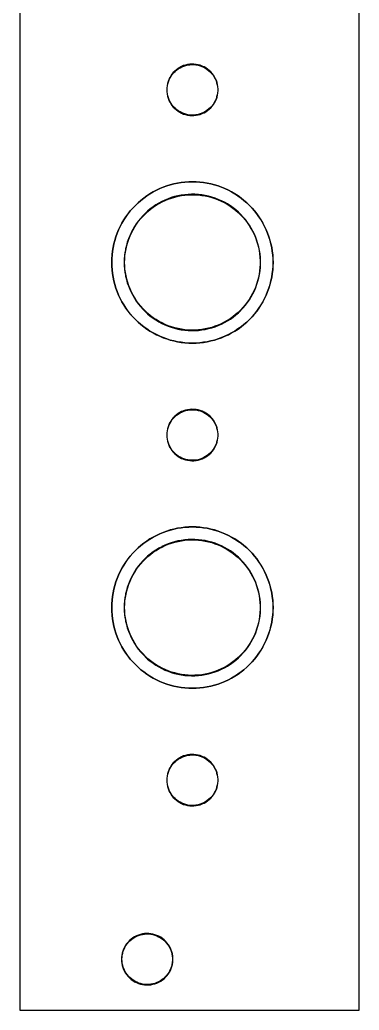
# Model space of a CAD drawing. Extents: x 1 to 21, y 9 to 138.
# Drawn here: x 1.3 to 21.2, y 9.3 to 67.6 of the extents above; entities that cross this region are included whole.
import ezdxf

# ---------------------------------------------------------------- set-up
doc = ezdxf.new("R2010")
doc.units = 0

msp = doc.modelspace()

# ---------------------------------------------------------------- linework, layer by layer
at = {"color": 5, "true_color": 0x0000ff}
msp.add_polyline3d([(21.24964, 9.25322, 0), (21.24964, 137.75436, 0), (1.27, 137.75436, 0), (1.27, 9.25322, 0), (21.24964, 9.25322, 0)], close=True, dxfattribs=at)
at = {"color": 34, "true_color": 0x008000}
for points in [[(1.27, 9.25322, 0), (21.24964, 9.25322, 0), (21.24964, 137.75436, 0), (1.27, 137.75436, 0), (1.27, 9.25322, 0)], [(11.2776, 64.94018, 0), (11.15567, 64.92238, 0), (11.15175, 64.92176, 0), (11.03237, 64.89382, 0), (10.91553, 64.85827, 0), (10.80123, 64.81255, 0), (10.79769, 64.81075, 0), (10.68847, 64.75487, 0), (10.58433, 64.69137, 0), (10.48781, 64.61771, 0), (10.39383, 64.53643, 0), (10.39101, 64.53362, 0), (10.391, 64.5336, 0), (10.30466, 64.44726, 0), (10.22846, 64.35328, 0), (10.15734, 64.25422, 0), (10.09384, 64.14754, 0), (10.09204, 64.144, 0), (10.04124, 64.03224, 0), (9.99552, 63.91794, 0), (9.9625, 63.8011, 0), (9.93709, 63.68172, 0), (9.93648, 63.6778, 0), (9.92123, 63.55588, 0), (9.91616, 63.43395, 0), (9.92123, 63.31204, 0), (9.93648, 63.19012, 0), (9.93709, 63.18619, 0), (9.9625, 63.06681, 0), (9.99552, 62.94997, 0), (10.04124, 62.83567, 0), (10.09204, 62.72391, 0), (10.09384, 62.72037, 0), (10.15734, 62.61369, 0), (10.22846, 62.51463, 0), (10.30466, 62.42065, 0), (10.391, 62.33431, 0), (10.39101, 62.33429, 0), (10.39383, 62.33148, 0), (10.48781, 62.2502, 0), (10.58433, 62.17654, 0), (10.68847, 62.11304, 0), (10.79769, 62.05716, 0), (10.80123, 62.05536, 0), (10.91553, 62.00964, 0), (11.03237, 61.97408, 0), (11.15175, 61.94614, 0), (11.15567, 61.94551, 0), (11.2776, 61.92774, 0), (11.39952, 61.92011, 0), (11.52144, 61.92266, 0), (11.64336, 61.93535, 0), (11.64728, 61.93598, 0), (11.7692, 61.95884, 0), (11.88604, 61.98932, 0), (12.00034, 62.0325, 0), (12.1121, 62.0833, 0), (12.11564, 62.0851, 0), (12.22232, 62.14352, 0), (12.32392, 62.2121, 0), (12.42044, 62.2883, 0), (12.50934, 62.37212, 0), (12.51215, 62.37493, 0), (12.59343, 62.46637, 0), (12.66963, 62.56289, 0), (12.73567, 62.66703, 0), (12.79155, 62.77625, 0), (12.79335, 62.77979, 0), (12.84415, 62.89155, 0), (12.88225, 63.00585, 0), (12.91273, 63.12523, 0), (12.93305, 63.24715, 0), (12.93368, 63.25108, 0), (12.94384, 63.373, 0), (12.94384, 63.49492, 0), (12.93368, 63.61684, 0), (12.93305, 63.62076, 0), (12.91273, 63.74268, 0), (12.88225, 63.86206, 0), (12.84415, 63.97636, 0), (12.79335, 64.08812, 0), (12.79155, 64.09166, 0), (12.73567, 64.20088, 0), (12.66963, 64.30502, 0), (12.59343, 64.40154, 0), (12.51215, 64.49298, 0), (12.50934, 64.49579, 0), (12.42044, 64.57961, 0), (12.32392, 64.65581, 0), (12.22232, 64.72439, 0), (12.11564, 64.78281, 0), (12.1121, 64.78461, 0), (12.00034, 64.83541, 0), (11.88604, 64.87859, 0), (11.7692, 64.90907, 0), (11.64728, 64.93192, 0), (11.64336, 64.93255, 0), (11.52144, 64.94525, 0), (11.39952, 64.9478, 0), (11.2776, 64.94018, 0)], [(11.64196, 61.9606, 0), (11.52144, 61.94806, 0), (11.39952, 61.94551, 0), (11.2776, 61.95314, 0), (11.15906, 61.97042, 0), (11.04022, 61.99823, 0), (10.92338, 62.03379, 0), (10.80918, 62.07947, 0), (10.7034, 62.13359, 0), (10.59926, 62.19709, 0), (10.50274, 62.27075, 0), (10.40875, 62.35203, 0), (10.32521, 62.43558, 0), (10.24901, 62.52956, 0), (10.17789, 62.62862, 0), (10.1152, 62.73394, 0), (10.06539, 62.84352, 0), (10.01967, 62.95782, 0), (9.98664, 63.07466, 0), (9.96159, 63.19244, 0), (9.94664, 63.31204, 0), (9.94156, 63.43395, 0), (9.94664, 63.55588, 0), (9.96159, 63.67545, 0), (9.98664, 63.79325, 0), (10.01967, 63.91009, 0), (10.06539, 64.02439, 0), (10.1152, 64.13397, 0), (10.17789, 64.23929, 0), (10.24901, 64.33835, 0), (10.32521, 64.43232, 0), (10.32522, 64.43234, 0), (10.40875, 64.51588, 0), (10.50274, 64.59716, 0), (10.59926, 64.67082, 0), (10.7034, 64.73432, 0), (10.80918, 64.78844, 0), (10.92338, 64.83412, 0), (11.04022, 64.86968, 0), (11.15895, 64.89747, 0), (11.2776, 64.91477, 0), (11.39952, 64.9224, 0), (11.52144, 64.91986, 0), (11.64207, 64.90728, 0), (11.76135, 64.88491, 0), (11.87819, 64.85444, 0), (11.99249, 64.81126, 0), (12.10287, 64.76108, 0), (12.20739, 64.70384, 0), (12.30899, 64.63526, 0), (12.40551, 64.55906, 0), (12.49248, 64.47706, 0), (12.57288, 64.38661, 0), (12.64908, 64.29009, 0), (12.71512, 64.18595, 0), (12.76929, 64.08007, 0), (12.82, 63.96851, 0), (12.8581, 63.85421, 0), (12.88858, 63.73483, 0), (12.90831, 63.61642, 0), (12.91843, 63.49492, 0), (12.91843, 63.373, 0), (12.90831, 63.25148, 0), (12.88858, 63.13308, 0), (12.8581, 63.0137, 0), (12.82, 62.8994, 0), (12.76929, 62.78784, 0), (12.71512, 62.68196, 0), (12.64908, 62.57782, 0), (12.57288, 62.4813, 0), (12.49248, 62.39085, 0), (12.40551, 62.30885, 0), (12.30899, 62.23265, 0), (12.20739, 62.16407, 0), (12.10276, 62.10677, 0), (11.99249, 62.05665, 0), (11.87819, 62.01347, 0), (11.76135, 61.98299, 0), (11.64196, 61.9606, 0)], [(11.21156, 58.01994, 0), (10.99058, 58.0047, 0), (10.77468, 57.9793, 0), (10.77428, 57.97924, 0), (10.55584, 57.94368, 0), (10.34248, 57.89796, 0), (10.12912, 57.84462, 0), (9.92084, 57.77858, 0), (9.71256, 57.70492, 0), (9.5119, 57.6211, 0), (9.31124, 57.52712, 0), (9.31089, 57.52694, 0), (9.11785, 57.42534, 0), (8.92989, 57.31358, 0), (8.74447, 57.1942, 0), (8.56667, 57.06466, 0), (8.39395, 56.93004, 0), (8.22885, 56.78526, 0), (8.07137, 56.63286, 0), (8.07109, 56.63258, 0), (7.91869, 56.4751, 0), (7.77391, 56.31, 0), (7.63929, 56.13728, 0), (7.50975, 55.95948, 0), (7.39037, 55.77406, 0), (7.27861, 55.5861, 0), (7.27843, 55.58575, 0), (7.17701, 55.39306, 0), (7.17683, 55.39271, 0), (7.08285, 55.19205, 0), (6.99903, 54.99139, 0), (6.92537, 54.78311, 0), (6.85933, 54.57483, 0), (6.80599, 54.36147, 0), (6.76027, 54.14811, 0), (6.76021, 54.14772, 0), (6.76021, 54.1477, 0), (6.72471, 53.92967, 0), (6.72465, 53.92928, 0), (6.69924, 53.71338, 0), (6.68401, 53.4924, 0), (6.67893, 53.27395, 0), (6.68401, 53.05551, 0), (6.69924, 52.83453, 0), (6.72465, 52.61864, 0), (6.72471, 52.61824, 0), (6.76027, 52.3998, 0), (6.80599, 52.18644, 0), (6.85933, 51.97308, 0), (6.92537, 51.7648, 0), (6.99903, 51.55652, 0), (7.08285, 51.35586, 0), (7.17683, 51.1552, 0), (7.17701, 51.15485, 0), (7.27861, 50.96181, 0), (7.39037, 50.77385, 0), (7.50975, 50.58843, 0), (7.63929, 50.41063, 0), (7.77391, 50.23791, 0), (7.91869, 50.07281, 0), (8.07109, 49.91533, 0), (8.07137, 49.91505, 0), (8.22885, 49.76265, 0), (8.39395, 49.61787, 0), (8.56667, 49.48325, 0), (8.74447, 49.35371, 0), (8.92989, 49.23433, 0), (9.11785, 49.12257, 0), (9.31089, 49.02097, 0), (9.31124, 49.02079, 0), (9.5119, 48.92681, 0), (9.71256, 48.84299, 0), (9.92084, 48.76933, 0), (10.12912, 48.70329, 0), (10.34248, 48.64995, 0), (10.55584, 48.60423, 0), (10.77428, 48.56867, 0), (10.77468, 48.56861, 0), (10.99058, 48.54321, 0), (11.21156, 48.52797, 0), (11.43, 48.52289, 0), (11.64844, 48.52797, 0), (11.86942, 48.54321, 0), (12.08532, 48.56861, 0), (12.08571, 48.56867, 0), (12.30415, 48.60423, 0), (12.51751, 48.64995, 0), (12.73087, 48.70329, 0), (12.93915, 48.76933, 0), (13.14743, 48.84299, 0), (13.34809, 48.92681, 0), (13.54875, 49.02079, 0), (13.5491, 49.02097, 0), (13.74214, 49.12257, 0), (13.9301, 49.23433, 0), (14.11552, 49.35371, 0), (14.29332, 49.48325, 0), (14.46604, 49.61787, 0), (14.63114, 49.76265, 0), (14.78862, 49.91505, 0), (14.7889, 49.91533, 0), (14.9413, 50.07281, 0), (15.08608, 50.23791, 0), (15.2207, 50.41063, 0), (15.35024, 50.58843, 0), (15.46962, 50.77385, 0), (15.58138, 50.96181, 0), (15.68298, 51.15485, 0), (15.68316, 51.1552, 0), (15.77714, 51.35586, 0), (15.86096, 51.55652, 0), (15.93462, 51.7648, 0), (16.00066, 51.97308, 0), (16.05399, 52.18644, 0), (16.09972, 52.3998, 0), (16.13528, 52.61824, 0), (16.13535, 52.61864, 0), (16.16075, 52.83453, 0), (16.17598, 53.05551, 0), (16.18106, 53.27395, 0), (16.17598, 53.4924, 0), (16.16075, 53.71338, 0), (16.13535, 53.92928, 0), (16.13528, 53.92967, 0), (16.09978, 54.1477, 0), (16.09978, 54.14772, 0), (16.09972, 54.14811, 0), (16.05407, 54.36108, 0), (16.05399, 54.36147, 0), (16.00066, 54.57483, 0), (15.93462, 54.78311, 0), (15.86096, 54.99139, 0), (15.77714, 55.19205, 0), (15.68316, 55.39271, 0), (15.68298, 55.39306, 0), (15.58156, 55.58575, 0), (15.58138, 55.5861, 0), (15.46962, 55.77406, 0), (15.35024, 55.95948, 0), (15.2207, 56.13728, 0), (15.08608, 56.31, 0), (14.9413, 56.4751, 0), (14.7889, 56.63258, 0), (14.78862, 56.63286, 0), (14.63114, 56.78526, 0), (14.46604, 56.93004, 0), (14.29332, 57.06466, 0), (14.11552, 57.1942, 0), (13.9301, 57.31358, 0), (13.74214, 57.42534, 0), (13.5491, 57.52694, 0), (13.54875, 57.52712, 0), (13.34809, 57.6211, 0), (13.14743, 57.70492, 0), (12.93915, 57.77858, 0), (12.73087, 57.84462, 0), (12.51751, 57.89796, 0), (12.30415, 57.94368, 0), (12.08571, 57.97924, 0), (12.08532, 57.9793, 0), (11.86942, 58.0047, 0), (11.64844, 58.01994, 0), (11.43, 58.02503, 0), (11.21156, 58.01994, 0)], [(11.86942, 48.54575, 0), (11.64844, 48.53051, 0), (11.43, 48.52543, 0), (11.21156, 48.53051, 0), (10.99058, 48.54575, 0), (10.77468, 48.57115, 0), (10.77466, 48.57115, 0), (10.55663, 48.60664, 0), (10.34327, 48.65236, 0), (10.12991, 48.7057, 0), (9.92163, 48.77174, 0), (9.71335, 48.8454, 0), (9.51268, 48.92922, 0), (9.31203, 49.0232, 0), (9.11933, 49.12462, 0), (8.93138, 49.23638, 0), (8.74596, 49.35576, 0), (8.56816, 49.4853, 0), (8.39544, 49.61992, 0), (8.23034, 49.7647, 0), (8.073, 49.91696, 0), (7.92074, 50.0743, 0), (7.77596, 50.2394, 0), (7.64134, 50.41212, 0), (7.5118, 50.58992, 0), (7.39242, 50.77534, 0), (7.28066, 50.9633, 0), (7.17924, 51.15599, 0), (7.08526, 51.35665, 0), (7.00144, 51.55731, 0), (6.92778, 51.76559, 0), (6.86174, 51.97387, 0), (6.8084, 52.18723, 0), (6.76268, 52.40059, 0), (6.72718, 52.61864, 0), (6.70178, 52.83453, 0), (6.68655, 53.05551, 0), (6.68147, 53.27395, 0), (6.68655, 53.4924, 0), (6.70178, 53.71338, 0), (6.72717, 53.92917, 0), (6.76268, 54.14732, 0), (6.8084, 54.36068, 0), (6.86174, 54.57404, 0), (6.92778, 54.78232, 0), (7.00144, 54.9906, 0), (7.08526, 55.19126, 0), (7.17921, 55.39185, 0), (7.28066, 55.58461, 0), (7.39242, 55.77257, 0), (7.5118, 55.95799, 0), (7.64134, 56.13579, 0), (7.77596, 56.30851, 0), (7.92074, 56.47361, 0), (8.073, 56.63095, 0), (8.23034, 56.78321, 0), (8.39544, 56.92799, 0), (8.56816, 57.06261, 0), (8.74596, 57.19215, 0), (8.93138, 57.31153, 0), (9.11933, 57.42329, 0), (9.31203, 57.52471, 0), (9.51268, 57.61869, 0), (9.71335, 57.70251, 0), (9.92163, 57.77617, 0), (10.12991, 57.84221, 0), (10.34327, 57.89555, 0), (10.55663, 57.94127, 0), (10.77466, 57.97676, 0), (10.77468, 57.97676, 0), (10.99058, 58.00216, 0), (11.21156, 58.0174, 0), (11.43, 58.02249, 0), (11.64844, 58.0174, 0), (11.86942, 58.00216, 0), (12.08532, 57.97676, 0), (12.08533, 57.97676, 0), (12.30336, 57.94127, 0), (12.51672, 57.89555, 0), (12.73008, 57.84221, 0), (12.93836, 57.77617, 0), (13.14664, 57.70251, 0), (13.3473, 57.61869, 0), (13.54789, 57.52474, 0), (13.74065, 57.42329, 0), (13.92861, 57.31153, 0), (14.11403, 57.19215, 0), (14.29183, 57.06261, 0), (14.46455, 56.92799, 0), (14.62965, 56.78321, 0), (14.78699, 56.63095, 0), (14.93925, 56.47361, 0), (15.08403, 56.30851, 0), (15.21865, 56.13579, 0), (15.34819, 55.95799, 0), (15.46757, 55.77257, 0), (15.57933, 55.58461, 0), (15.68078, 55.39185, 0), (15.77473, 55.19126, 0), (15.85855, 54.9906, 0), (15.93221, 54.78232, 0), (15.99825, 54.57404, 0), (16.05159, 54.36068, 0), (16.09731, 54.14732, 0), (16.1328, 53.92928, 0), (16.1582, 53.71338, 0), (16.17345, 53.4924, 0), (16.17852, 53.27395, 0), (16.17345, 53.05551, 0), (16.1582, 52.83453, 0), (16.1328, 52.61864, 0), (16.1328, 52.61862, 0), (16.09731, 52.40059, 0), (16.05159, 52.18723, 0), (15.99825, 51.97387, 0), (15.93221, 51.76559, 0), (15.85855, 51.55731, 0), (15.77473, 51.35665, 0), (15.68075, 51.15599, 0), (15.57933, 50.9633, 0), (15.46757, 50.77534, 0), (15.34819, 50.58992, 0), (15.21865, 50.41212, 0), (15.08403, 50.2394, 0), (14.93925, 50.0743, 0), (14.78699, 49.91696, 0), (14.62965, 49.7647, 0), (14.46455, 49.61992, 0), (14.29183, 49.4853, 0), (14.11403, 49.35576, 0), (13.92861, 49.23638, 0), (13.74065, 49.12462, 0), (13.54789, 49.02317, 0), (13.3473, 48.92922, 0), (13.14664, 48.8454, 0), (12.93836, 48.77174, 0), (12.73008, 48.7057, 0), (12.51672, 48.65236, 0), (12.30336, 48.60664, 0), (12.08533, 48.57115, 0), (12.08532, 48.57115, 0), (11.86942, 48.54575, 0)], [(11.17854, 57.27954, 0), (10.97788, 57.26175, 0), (10.77976, 57.23382, 0), (10.77583, 57.23319, 0), (10.57771, 57.19509, 0), (10.38213, 57.14683, 0), (10.18909, 57.09095, 0), (10.00113, 57.02491, 0), (9.81317, 56.94871, 0), (9.63283, 56.86235, 0), (9.62928, 56.86055, 0), (9.45149, 56.76657, 0), (9.27877, 56.66243, 0), (9.11112, 56.55067, 0), (8.95111, 56.42875, 0), (8.79617, 56.30175, 0), (8.64631, 56.16459, 0), (8.6435, 56.16178, 0), (8.5038, 56.01954, 0), (8.36918, 55.86968, 0), (8.24217, 55.7122, 0), (8.12534, 55.54964, 0), (8.01612, 55.382, 0), (7.91452, 55.20928, 0), (7.82054, 55.02894, 0), (7.81874, 55.0254, 0), (7.73746, 54.84252, 0), (7.66126, 54.6571, 0), (7.59776, 54.4666, 0), (7.54188, 54.27356, 0), (7.4987, 54.07798, 0), (7.46314, 53.87986, 0), (7.46252, 53.87594, 0), (7.43712, 53.67527, 0), (7.42188, 53.47462, 0), (7.41679, 53.27395, 0), (7.42188, 53.0733, 0), (7.43712, 52.87264, 0), (7.46252, 52.67198, 0), (7.46314, 52.66805, 0), (7.4987, 52.46993, 0), (7.54188, 52.27435, 0), (7.59776, 52.08131, 0), (7.66126, 51.89081, 0), (7.73746, 51.70539, 0), (7.81874, 51.52251, 0), (7.82054, 51.51897, 0), (7.91452, 51.33863, 0), (8.01612, 51.16591, 0), (8.12534, 50.99827, 0), (8.24217, 50.83571, 0), (8.36918, 50.67823, 0), (8.5038, 50.52837, 0), (8.6435, 50.38613, 0), (8.64631, 50.38332, 0), (8.79617, 50.24616, 0), (8.95111, 50.11916, 0), (9.11112, 49.99724, 0), (9.27877, 49.88548, 0), (9.45149, 49.78134, 0), (9.62928, 49.68736, 0), (9.63283, 49.68556, 0), (9.81317, 49.5992, 0), (10.00113, 49.523, 0), (10.18909, 49.45696, 0), (10.38213, 49.40108, 0), (10.57771, 49.35282, 0), (10.77583, 49.31472, 0), (10.77976, 49.3141, 0), (10.97788, 49.28615, 0), (11.17854, 49.26837, 0), (11.3792, 49.26075, 0), (11.57986, 49.26329, 0), (11.78052, 49.27599, 0), (11.98118, 49.29886, 0), (11.9851, 49.29948, 0), (12.18322, 49.3325, 0), (12.3788, 49.37568, 0), (12.57438, 49.42648, 0), (12.76488, 49.48998, 0), (12.95284, 49.5611, 0), (13.13826, 49.64238, 0), (13.31606, 49.73128, 0), (13.3196, 49.73308, 0), (13.49486, 49.83214, 0), (13.66504, 49.94136, 0), (13.83014, 50.0582, 0), (13.98762, 50.18012, 0), (14.14002, 50.3122, 0), (14.2848, 50.4519, 0), (14.28761, 50.45471, 0), (14.42477, 50.60203, 0), (14.55431, 50.75443, 0), (14.67623, 50.91445, 0), (14.79053, 51.07955, 0), (14.89721, 51.25227, 0), (14.99373, 51.42753, 0), (14.99553, 51.43107, 0), (15.08189, 51.61141, 0), (15.16063, 51.79683, 0), (15.23175, 51.98733, 0), (15.29017, 52.17783, 0), (15.34097, 52.37341, 0), (15.38161, 52.56899, 0), (15.38224, 52.57292, 0), (15.41271, 52.77358, 0), (15.43303, 52.9717, 0), (15.4432, 53.17236, 0), (15.4432, 53.37555, 0), (15.43303, 53.57622, 0), (15.41271, 53.77434, 0), (15.38224, 53.97499, 0), (15.38161, 53.97892, 0), (15.34097, 54.1745, 0), (15.29017, 54.37008, 0), (15.23175, 54.56058, 0), (15.16063, 54.75108, 0), (15.08189, 54.9365, 0), (14.99553, 55.11684, 0), (14.99373, 55.12038, 0), (14.89721, 55.29564, 0), (14.79053, 55.46836, 0), (14.67623, 55.63346, 0), (14.55431, 55.79348, 0), (14.42477, 55.94588, 0), (14.28761, 56.0932, 0), (14.2848, 56.09601, 0), (14.14002, 56.23571, 0), (13.98762, 56.36779, 0), (13.83014, 56.48971, 0), (13.66504, 56.60655, 0), (13.49486, 56.71577, 0), (13.3196, 56.81483, 0), (13.31606, 56.81663, 0), (13.13826, 56.90553, 0), (12.95284, 56.98681, 0), (12.76488, 57.05793, 0), (12.57438, 57.12143, 0), (12.3788, 57.17223, 0), (12.18322, 57.21541, 0), (11.9851, 57.24843, 0), (11.98118, 57.24906, 0), (11.78052, 57.27192, 0), (11.57986, 57.28462, 0), (11.3792, 57.28716, 0), (11.17854, 57.27954, 0)], [(11.78052, 49.30139, 0), (11.57986, 49.2887, 0), (11.3792, 49.28615, 0), (11.17854, 49.29378, 0), (10.97788, 49.31156, 0), (10.78218, 49.33916, 0), (10.58556, 49.37697, 0), (10.38998, 49.42523, 0), (10.19694, 49.48111, 0), (10.00897, 49.54715, 0), (9.82102, 49.62335, 0), (9.64211, 49.70903, 0), (9.46641, 49.80189, 0), (9.29369, 49.90603, 0), (9.12606, 50.01779, 0), (8.96604, 50.13971, 0), (8.8111, 50.26671, 0), (8.66182, 50.40333, 0), (8.52435, 50.5433, 0), (8.38973, 50.69316, 0), (8.26273, 50.85064, 0), (8.14589, 51.0132, 0), (8.03667, 51.18084, 0), (7.93507, 51.35356, 0), (7.84263, 51.53094, 0), (7.76161, 51.71324, 0), (7.68541, 51.89866, 0), (7.62191, 52.08916, 0), (7.56603, 52.2822, 0), (7.52285, 52.47778, 0), (7.48771, 52.67356, 0), (7.46252, 52.87264, 0), (7.44728, 53.0733, 0), (7.44219, 53.27395, 0), (7.44728, 53.47462, 0), (7.46252, 53.67527, 0), (7.48771, 53.87433, 0), (7.52285, 54.07013, 0), (7.56603, 54.26571, 0), (7.62191, 54.45875, 0), (7.68541, 54.64925, 0), (7.76161, 54.83467, 0), (7.84263, 55.01697, 0), (7.93507, 55.19435, 0), (8.03667, 55.36707, 0), (8.14589, 55.53471, 0), (8.26273, 55.69727, 0), (8.38973, 55.85475, 0), (8.52435, 56.00461, 0), (8.66182, 56.14458, 0), (8.8111, 56.2812, 0), (8.96604, 56.4082, 0), (9.12606, 56.53012, 0), (9.29369, 56.64188, 0), (9.46641, 56.74602, 0), (9.64211, 56.83888, 0), (9.82102, 56.92456, 0), (10.00897, 57.00076, 0), (10.19694, 57.0668, 0), (10.38998, 57.12268, 0), (10.58556, 57.17094, 0), (10.78237, 57.20879, 0), (10.97788, 57.23635, 0), (11.17854, 57.25413, 0), (11.3792, 57.26175, 0), (11.57986, 57.25921, 0), (11.78052, 57.24652, 0), (11.98071, 57.2237, 0), (12.17537, 57.19126, 0), (12.37095, 57.14808, 0), (12.56653, 57.09728, 0), (12.75703, 57.03378, 0), (12.94499, 56.96266, 0), (13.13041, 56.88138, 0), (13.30513, 56.79402, 0), (13.47993, 56.69522, 0), (13.65011, 56.586, 0), (13.81521, 56.46916, 0), (13.97269, 56.34724, 0), (14.12509, 56.21516, 0), (14.26796, 56.0773, 0), (14.40422, 55.93095, 0), (14.53376, 55.77855, 0), (14.65568, 55.61853, 0), (14.76998, 55.45343, 0), (14.87666, 55.28071, 0), (14.97238, 55.10691, 0), (15.05774, 54.92865, 0), (15.13648, 54.74323, 0), (15.2076, 54.55273, 0), (15.26602, 54.36223, 0), (15.31682, 54.16665, 0), (15.35733, 53.97169, 0), (15.38731, 53.77434, 0), (15.40763, 53.57622, 0), (15.4178, 53.37555, 0), (15.4178, 53.17236, 0), (15.40763, 52.9717, 0), (15.38731, 52.77358, 0), (15.35733, 52.57622, 0), (15.31682, 52.38126, 0), (15.26602, 52.18568, 0), (15.2076, 51.99518, 0), (15.13648, 51.80468, 0), (15.05774, 51.61926, 0), (14.97238, 51.441, 0), (14.87666, 51.2672, 0), (14.76998, 51.09448, 0), (14.65568, 50.92938, 0), (14.53376, 50.76936, 0), (14.40422, 50.61696, 0), (14.26796, 50.47061, 0), (14.12509, 50.33275, 0), (13.97269, 50.20067, 0), (13.81521, 50.07875, 0), (13.65011, 49.96191, 0), (13.47993, 49.85269, 0), (13.30513, 49.75389, 0), (13.13041, 49.66653, 0), (12.94499, 49.58525, 0), (12.75703, 49.51413, 0), (12.56653, 49.45063, 0), (12.37095, 49.39983, 0), (12.17537, 49.35665, 0), (11.98071, 49.32421, 0), (11.78052, 49.30139, 0)], [(11.2776, 44.62018, 0), (11.15567, 44.6024, 0), (11.15175, 44.60177, 0), (11.03237, 44.57383, 0), (10.91553, 44.53827, 0), (10.80123, 44.49255, 0), (10.79769, 44.49075, 0), (10.68847, 44.43487, 0), (10.58433, 44.37137, 0), (10.48781, 44.29771, 0), (10.39383, 44.21643, 0), (10.39101, 44.21362, 0), (10.391, 44.2136, 0), (10.30466, 44.12726, 0), (10.22846, 44.03328, 0), (10.15734, 43.93422, 0), (10.09384, 43.82754, 0), (10.09204, 43.824, 0), (10.04124, 43.71224, 0), (9.99552, 43.59794, 0), (9.9625, 43.4811, 0), (9.93709, 43.36172, 0), (9.93648, 43.3578, 0), (9.92123, 43.23587, 0), (9.91616, 43.11396, 0), (9.92123, 42.99204, 0), (9.93648, 42.87012, 0), (9.93709, 42.86619, 0), (9.9625, 42.74681, 0), (9.99552, 42.62997, 0), (10.04124, 42.51567, 0), (10.09204, 42.40391, 0), (10.09384, 42.40037, 0), (10.15734, 42.29369, 0), (10.22846, 42.19463, 0), (10.30466, 42.10065, 0), (10.391, 42.01431, 0), (10.39101, 42.01429, 0), (10.39383, 42.01148, 0), (10.48781, 41.9302, 0), (10.58433, 41.85654, 0), (10.68847, 41.79304, 0), (10.79769, 41.73716, 0), (10.80123, 41.73536, 0), (10.91553, 41.68963, 0), (11.03237, 41.65408, 0), (11.15175, 41.62614, 0), (11.15567, 41.62551, 0), (11.2776, 41.60774, 0), (11.39952, 41.60011, 0), (11.52144, 41.60266, 0), (11.64336, 41.61535, 0), (11.64728, 41.61598, 0), (11.7692, 41.63884, 0), (11.88604, 41.66932, 0), (12.00034, 41.7125, 0), (12.1121, 41.7633, 0), (12.11564, 41.76509, 0), (12.22232, 41.82352, 0), (12.32392, 41.8921, 0), (12.42044, 41.9683, 0), (12.50934, 42.05212, 0), (12.51215, 42.05493, 0), (12.59343, 42.14637, 0), (12.66963, 42.24289, 0), (12.73567, 42.34703, 0), (12.79155, 42.45625, 0), (12.79335, 42.45979, 0), (12.84415, 42.57155, 0), (12.88225, 42.68585, 0), (12.91273, 42.80523, 0), (12.93305, 42.92715, 0), (12.93368, 42.93107, 0), (12.94384, 43.053, 0), (12.94384, 43.17492, 0), (12.93368, 43.29684, 0), (12.93305, 43.30076, 0), (12.91273, 43.42268, 0), (12.88225, 43.54206, 0), (12.84415, 43.65636, 0), (12.79335, 43.76812, 0), (12.79155, 43.77166, 0), (12.73567, 43.88088, 0), (12.66963, 43.98502, 0), (12.59343, 44.08154, 0), (12.51215, 44.17298, 0), (12.50934, 44.17579, 0), (12.42044, 44.25961, 0), (12.32392, 44.33581, 0), (12.22232, 44.40439, 0), (12.11564, 44.46281, 0), (12.1121, 44.46461, 0), (12.00034, 44.51541, 0), (11.88604, 44.55859, 0), (11.7692, 44.58907, 0), (11.64728, 44.61193, 0), (11.64336, 44.61256, 0), (11.52144, 44.62526, 0), (11.39952, 44.6278, 0), (11.2776, 44.62018, 0)], [(11.64208, 41.64063, 0), (11.52144, 41.62806, 0), (11.39952, 41.62552, 0), (11.2776, 41.63313, 0), (11.15896, 41.65044, 0), (11.04022, 41.67823, 0), (10.92338, 41.71379, 0), (10.80918, 41.75947, 0), (10.7034, 41.81359, 0), (10.59926, 41.87709, 0), (10.50274, 41.95075, 0), (10.40875, 42.03203, 0), (10.32521, 42.11558, 0), (10.24901, 42.20956, 0), (10.17789, 42.30862, 0), (10.1152, 42.41394, 0), (10.06539, 42.52352, 0), (10.01967, 42.63782, 0), (9.98664, 42.75466, 0), (9.96159, 42.87244, 0), (9.94664, 42.99204, 0), (9.94156, 43.11396, 0), (9.94664, 43.23587, 0), (9.96159, 43.35545, 0), (9.98664, 43.47325, 0), (10.01967, 43.59009, 0), (10.06539, 43.70439, 0), (10.1152, 43.81397, 0), (10.17789, 43.91929, 0), (10.24901, 44.01835, 0), (10.32521, 44.11233, 0), (10.40875, 44.19588, 0), (10.50274, 44.27716, 0), (10.59926, 44.35082, 0), (10.7034, 44.41432, 0), (10.80918, 44.46844, 0), (10.92338, 44.51412, 0), (11.04022, 44.54968, 0), (11.15906, 44.57749, 0), (11.2776, 44.59477, 0), (11.39952, 44.6024, 0), (11.52144, 44.59985, 0), (11.64196, 44.58731, 0), (11.76135, 44.56492, 0), (11.87819, 44.53444, 0), (11.99249, 44.49126, 0), (12.10276, 44.44114, 0), (12.20739, 44.38384, 0), (12.30899, 44.31526, 0), (12.40551, 44.23906, 0), (12.49248, 44.15706, 0), (12.57288, 44.06661, 0), (12.64908, 43.97009, 0), (12.71512, 43.86595, 0), (12.76929, 43.76007, 0), (12.82, 43.64851, 0), (12.8581, 43.53421, 0), (12.88858, 43.41483, 0), (12.90831, 43.29642, 0), (12.91843, 43.17492, 0), (12.91843, 43.053, 0), (12.90831, 42.93149, 0), (12.88858, 42.81308, 0), (12.8581, 42.6937, 0), (12.82, 42.5794, 0), (12.76929, 42.46784, 0), (12.71512, 42.36196, 0), (12.64908, 42.25782, 0), (12.57288, 42.1613, 0), (12.49248, 42.07085, 0), (12.40551, 41.98885, 0), (12.30899, 41.91265, 0), (12.20739, 41.84407, 0), (12.10287, 41.78682, 0), (11.99249, 41.73664, 0), (11.87819, 41.69347, 0), (11.76135, 41.66299, 0), (11.64208, 41.64063, 0)], [(11.21156, 37.69994, 0), (10.99058, 37.6847, 0), (10.77468, 37.6593, 0), (10.77428, 37.65923, 0), (10.55625, 37.62375, 0), (10.55624, 37.62375, 0), (10.55584, 37.62368, 0), (10.34248, 37.57795, 0), (10.12912, 37.52462, 0), (9.92084, 37.45858, 0), (9.71256, 37.38492, 0), (9.5119, 37.3011, 0), (9.31124, 37.20712, 0), (9.31089, 37.20694, 0), (9.11785, 37.10534, 0), (8.92989, 36.99358, 0), (8.74447, 36.8742, 0), (8.56667, 36.74466, 0), (8.39395, 36.61004, 0), (8.22885, 36.46526, 0), (8.07137, 36.31286, 0), (8.07109, 36.31257, 0), (7.91869, 36.15509, 0), (7.77391, 35.99, 0), (7.63929, 35.81727, 0), (7.50975, 35.63948, 0), (7.39037, 35.45406, 0), (7.27861, 35.2661, 0), (7.27843, 35.26574, 0), (7.17701, 35.07306, 0), (7.17683, 35.07271, 0), (7.08285, 34.87205, 0), (6.99903, 34.67139, 0), (6.92537, 34.46311, 0), (6.85933, 34.25483, 0), (6.80599, 34.04146, 0), (6.76027, 33.82811, 0), (6.76021, 33.82772, 0), (6.76021, 33.8277, 0), (6.72471, 33.60967, 0), (6.72465, 33.60928, 0), (6.69924, 33.39338, 0), (6.68401, 33.17239, 0), (6.67893, 32.95396, 0), (6.68401, 32.73551, 0), (6.69924, 32.51453, 0), (6.72465, 32.29864, 0), (6.72471, 32.29824, 0), (6.76027, 32.0798, 0), (6.80599, 31.86644, 0), (6.85933, 31.65308, 0), (6.92537, 31.4448, 0), (6.99903, 31.23652, 0), (7.08285, 31.03586, 0), (7.17683, 30.8352, 0), (7.17701, 30.83485, 0), (7.27861, 30.64181, 0), (7.39037, 30.45385, 0), (7.50975, 30.26843, 0), (7.63929, 30.09063, 0), (7.77391, 29.91791, 0), (7.91869, 29.75281, 0), (8.07109, 29.59533, 0), (8.07137, 29.59505, 0), (8.22885, 29.44265, 0), (8.39395, 29.29787, 0), (8.56667, 29.16325, 0), (8.74447, 29.03371, 0), (8.92989, 28.91433, 0), (9.11785, 28.80257, 0), (9.31089, 28.70097, 0), (9.31124, 28.70079, 0), (9.5119, 28.60681, 0), (9.71256, 28.52299, 0), (9.92084, 28.44933, 0), (10.12912, 28.38329, 0), (10.34248, 28.32995, 0), (10.55584, 28.28423, 0), (10.55624, 28.28416, 0), (10.55625, 28.28416, 0), (10.77428, 28.24867, 0), (10.77468, 28.24861, 0), (10.99058, 28.2232, 0), (11.21156, 28.20796, 0), (11.43, 28.20288, 0), (11.64844, 28.20796, 0), (11.86942, 28.2232, 0), (12.08532, 28.24861, 0), (12.08571, 28.24867, 0), (12.30374, 28.28416, 0), (12.30375, 28.28416, 0), (12.30415, 28.28423, 0), (12.51751, 28.32995, 0), (12.73087, 28.38329, 0), (12.93915, 28.44933, 0), (13.14743, 28.52299, 0), (13.34809, 28.60681, 0), (13.54875, 28.70079, 0), (13.5491, 28.70097, 0), (13.74214, 28.80257, 0), (13.9301, 28.91433, 0), (14.11552, 29.03371, 0), (14.29332, 29.16325, 0), (14.46604, 29.29787, 0), (14.63114, 29.44265, 0), (14.78862, 29.59505, 0), (14.7889, 29.59533, 0), (14.9413, 29.75281, 0), (15.08608, 29.91791, 0), (15.2207, 30.09063, 0), (15.35024, 30.26843, 0), (15.46962, 30.45385, 0), (15.58138, 30.64181, 0), (15.68298, 30.83485, 0), (15.68316, 30.8352, 0), (15.77714, 31.03586, 0), (15.86096, 31.23652, 0), (15.93462, 31.4448, 0), (16.00066, 31.65308, 0), (16.05399, 31.86644, 0), (16.09972, 32.0798, 0), (16.13528, 32.29824, 0), (16.13535, 32.29864, 0), (16.16075, 32.51453, 0), (16.17598, 32.73551, 0), (16.18106, 32.95396, 0), (16.17598, 33.17239, 0), (16.16075, 33.39338, 0), (16.13535, 33.60928, 0), (16.13528, 33.60967, 0), (16.09978, 33.8277, 0), (16.09978, 33.82772, 0), (16.09972, 33.82811, 0), (16.05407, 34.04108, 0), (16.05399, 34.04146, 0), (16.00066, 34.25483, 0), (15.93462, 34.46311, 0), (15.86096, 34.67139, 0), (15.77714, 34.87205, 0), (15.68316, 35.07271, 0), (15.68298, 35.07306, 0), (15.58138, 35.2661, 0), (15.46962, 35.45406, 0), (15.35024, 35.63948, 0), (15.2207, 35.81727, 0), (15.08608, 35.99, 0), (14.9413, 36.15509, 0), (14.7889, 36.31257, 0), (14.78862, 36.31286, 0), (14.63114, 36.46526, 0), (14.46604, 36.61004, 0), (14.29332, 36.74466, 0), (14.11552, 36.8742, 0), (13.9301, 36.99358, 0), (13.74214, 37.10534, 0), (13.5491, 37.20694, 0), (13.54875, 37.20712, 0), (13.34809, 37.3011, 0), (13.14743, 37.38492, 0), (12.93915, 37.45858, 0), (12.73087, 37.52462, 0), (12.51751, 37.57795, 0), (12.30415, 37.62368, 0), (12.30375, 37.62375, 0), (12.30374, 37.62375, 0), (12.08571, 37.65923, 0), (12.08532, 37.6593, 0), (11.86942, 37.6847, 0), (11.64844, 37.69994, 0), (11.43, 37.70501, 0), (11.21156, 37.69994, 0)], [(11.86942, 28.22575, 0), (11.64844, 28.21051, 0), (11.43, 28.20543, 0), (11.21156, 28.21051, 0), (10.99058, 28.22575, 0), (10.77468, 28.25115, 0), (10.77466, 28.25115, 0), (10.55663, 28.28664, 0), (10.34327, 28.33236, 0), (10.12991, 28.3857, 0), (9.92163, 28.45174, 0), (9.71335, 28.5254, 0), (9.51268, 28.60922, 0), (9.31203, 28.7032, 0), (9.11933, 28.80462, 0), (8.93138, 28.91638, 0), (8.74596, 29.03576, 0), (8.56816, 29.1653, 0), (8.39544, 29.29992, 0), (8.23034, 29.4447, 0), (8.073, 29.59696, 0), (7.92074, 29.7543, 0), (7.77596, 29.9194, 0), (7.64134, 30.09212, 0), (7.5118, 30.26992, 0), (7.39242, 30.45534, 0), (7.28066, 30.6433, 0), (7.17924, 30.83599, 0), (7.08526, 31.03665, 0), (7.00144, 31.23731, 0), (6.92778, 31.44559, 0), (6.86174, 31.65387, 0), (6.8084, 31.86723, 0), (6.76268, 32.08059, 0), (6.72718, 32.29864, 0), (6.70178, 32.51453, 0), (6.68655, 32.73551, 0), (6.68147, 32.95396, 0), (6.68655, 33.17239, 0), (6.70178, 33.39338, 0), (6.72717, 33.60917, 0), (6.76268, 33.82732, 0), (6.8084, 34.04068, 0), (6.86174, 34.25404, 0), (6.92778, 34.46232, 0), (7.00144, 34.6706, 0), (7.08526, 34.87126, 0), (7.17921, 35.07185, 0), (7.28066, 35.2646, 0), (7.39242, 35.45257, 0), (7.5118, 35.63799, 0), (7.64134, 35.81579, 0), (7.77596, 35.98851, 0), (7.92074, 36.15361, 0), (8.07286, 36.3108, 0), (8.23034, 36.4632, 0), (8.39544, 36.60799, 0), (8.56816, 36.74261, 0), (8.74596, 36.87215, 0), (8.93138, 36.99152, 0), (9.11933, 37.10329, 0), (9.31203, 37.20471, 0), (9.51268, 37.29869, 0), (9.71335, 37.38251, 0), (9.92163, 37.45617, 0), (10.12991, 37.52221, 0), (10.34327, 37.57555, 0), (10.55663, 37.62127, 0), (10.77466, 37.65676, 0), (10.77468, 37.65676, 0), (10.99058, 37.68217, 0), (11.21156, 37.69741, 0), (11.43, 37.70248, 0), (11.64844, 37.69741, 0), (11.86942, 37.68217, 0), (12.08532, 37.65676, 0), (12.08533, 37.65676, 0), (12.30336, 37.62127, 0), (12.51672, 37.57555, 0), (12.73008, 37.52221, 0), (12.93836, 37.45617, 0), (13.14664, 37.38251, 0), (13.3473, 37.29869, 0), (13.54789, 37.20474, 0), (13.74065, 37.10329, 0), (13.92861, 36.99152, 0), (14.11403, 36.87215, 0), (14.29183, 36.74261, 0), (14.46455, 36.60799, 0), (14.62965, 36.4632, 0), (14.78713, 36.3108, 0), (14.93925, 36.15361, 0), (15.08403, 35.98851, 0), (15.21865, 35.81579, 0), (15.34819, 35.63799, 0), (15.46757, 35.45257, 0), (15.57933, 35.2646, 0), (15.68078, 35.07185, 0), (15.77473, 34.87126, 0), (15.85855, 34.6706, 0), (15.93221, 34.46232, 0), (15.99825, 34.25404, 0), (16.05159, 34.04068, 0), (16.09731, 33.82732, 0), (16.1328, 33.60928, 0), (16.1582, 33.39338, 0), (16.17345, 33.17239, 0), (16.17852, 32.95396, 0), (16.17345, 32.73551, 0), (16.1582, 32.51453, 0), (16.1328, 32.29864, 0), (16.1328, 32.29862, 0), (16.09731, 32.08059, 0), (16.05159, 31.86723, 0), (15.99825, 31.65387, 0), (15.93221, 31.44559, 0), (15.85855, 31.23731, 0), (15.77473, 31.03665, 0), (15.68075, 30.83599, 0), (15.57933, 30.6433, 0), (15.46757, 30.45534, 0), (15.34819, 30.26992, 0), (15.21865, 30.09212, 0), (15.08403, 29.9194, 0), (14.93925, 29.7543, 0), (14.78699, 29.59696, 0), (14.62965, 29.4447, 0), (14.46455, 29.29992, 0), (14.29183, 29.1653, 0), (14.11403, 29.03576, 0), (13.92861, 28.91638, 0), (13.74065, 28.80462, 0), (13.54789, 28.70317, 0), (13.3473, 28.60922, 0), (13.14664, 28.5254, 0), (12.93836, 28.45174, 0), (12.73008, 28.3857, 0), (12.51672, 28.33236, 0), (12.30336, 28.28664, 0), (12.08533, 28.25115, 0), (12.08532, 28.25115, 0), (11.86942, 28.22575, 0)], [(11.17854, 36.95953, 0), (10.97788, 36.94176, 0), (10.77976, 36.91382, 0), (10.77583, 36.91319, 0), (10.57771, 36.87509, 0), (10.38213, 36.82683, 0), (10.18909, 36.77095, 0), (10.00113, 36.70491, 0), (9.81317, 36.62871, 0), (9.63283, 36.54235, 0), (9.62928, 36.54055, 0), (9.45149, 36.44657, 0), (9.27877, 36.34243, 0), (9.11112, 36.23067, 0), (8.95111, 36.10875, 0), (8.79617, 35.98175, 0), (8.64631, 35.84458, 0), (8.6435, 35.84178, 0), (8.5038, 35.69954, 0), (8.36918, 35.54968, 0), (8.24217, 35.3922, 0), (8.12534, 35.22964, 0), (8.01612, 35.06199, 0), (7.91452, 34.88928, 0), (7.82054, 34.70894, 0), (7.81874, 34.70539, 0), (7.73746, 34.52252, 0), (7.66126, 34.3371, 0), (7.59776, 34.1466, 0), (7.54188, 33.95356, 0), (7.4987, 33.75798, 0), (7.46314, 33.55986, 0), (7.46252, 33.55594, 0), (7.43712, 33.35526, 0), (7.42188, 33.15461, 0), (7.41679, 32.95396, 0), (7.42188, 32.7533, 0), (7.43712, 32.55263, 0), (7.46252, 32.35197, 0), (7.46314, 32.34805, 0), (7.4987, 32.14993, 0), (7.54188, 31.95435, 0), (7.59776, 31.76131, 0), (7.66126, 31.57081, 0), (7.73746, 31.38539, 0), (7.81874, 31.20251, 0), (7.82054, 31.19897, 0), (7.91452, 31.01863, 0), (8.01612, 30.84591, 0), (8.12534, 30.67827, 0), (8.24217, 30.51571, 0), (8.36918, 30.35823, 0), (8.5038, 30.20837, 0), (8.6435, 30.06613, 0), (8.64631, 30.06332, 0), (8.79617, 29.92616, 0), (8.95111, 29.79916, 0), (9.11112, 29.67724, 0), (9.27877, 29.56548, 0), (9.45149, 29.46134, 0), (9.62928, 29.36736, 0), (9.63283, 29.36556, 0), (9.81317, 29.2792, 0), (10.00113, 29.203, 0), (10.18909, 29.13696, 0), (10.38213, 29.08108, 0), (10.57771, 29.03282, 0), (10.77583, 28.99472, 0), (10.77976, 28.99409, 0), (10.97788, 28.96616, 0), (11.17854, 28.94838, 0), (11.3792, 28.94075, 0), (11.57986, 28.94329, 0), (11.78052, 28.956, 0), (11.98118, 28.97885, 0), (11.9851, 28.97948, 0), (12.18322, 29.0125, 0), (12.3788, 29.05568, 0), (12.57438, 29.10648, 0), (12.76488, 29.16998, 0), (12.95284, 29.2411, 0), (13.13826, 29.32238, 0), (13.31606, 29.41128, 0), (13.3196, 29.41308, 0), (13.49486, 29.51214, 0), (13.66504, 29.62136, 0), (13.83014, 29.7382, 0), (13.98762, 29.86012, 0), (14.14002, 29.9922, 0), (14.2848, 30.1319, 0), (14.28761, 30.13471, 0), (14.42477, 30.28203, 0), (14.55431, 30.43443, 0), (14.67623, 30.59445, 0), (14.79053, 30.75955, 0), (14.89721, 30.93227, 0), (14.99373, 31.10753, 0), (14.99553, 31.11107, 0), (15.08189, 31.29141, 0), (15.16063, 31.47683, 0), (15.23175, 31.66733, 0), (15.29017, 31.85783, 0), (15.34097, 32.05341, 0), (15.38161, 32.24899, 0), (15.38224, 32.25291, 0), (15.41271, 32.45358, 0), (15.43303, 32.6517, 0), (15.4432, 32.85235, 0), (15.4432, 33.05554, 0), (15.43303, 33.25622, 0), (15.41271, 33.45433, 0), (15.38224, 33.65499, 0), (15.38161, 33.65892, 0), (15.34097, 33.8545, 0), (15.29017, 34.05008, 0), (15.23175, 34.24058, 0), (15.16063, 34.43108, 0), (15.08189, 34.6165, 0), (14.99553, 34.79684, 0), (14.99373, 34.80037, 0), (14.89721, 34.97564, 0), (14.79053, 35.14835, 0), (14.67623, 35.31346, 0), (14.55431, 35.47348, 0), (14.42477, 35.62588, 0), (14.28761, 35.7732, 0), (14.2848, 35.77601, 0), (14.14002, 35.9157, 0), (13.98762, 36.04779, 0), (13.83014, 36.16971, 0), (13.66504, 36.28655, 0), (13.49486, 36.39577, 0), (13.3196, 36.49483, 0), (13.31606, 36.49663, 0), (13.13826, 36.58553, 0), (12.95284, 36.66681, 0), (12.76488, 36.73793, 0), (12.57438, 36.80143, 0), (12.3788, 36.85223, 0), (12.18322, 36.89541, 0), (11.9851, 36.92843, 0), (11.98118, 36.92906, 0), (11.78052, 36.95192, 0), (11.57986, 36.96461, 0), (11.3792, 36.96716, 0), (11.17854, 36.95953, 0)], [(11.78052, 28.9814, 0), (11.57986, 28.96869, 0), (11.3792, 28.96615, 0), (11.17854, 28.97378, 0), (10.97788, 28.99155, 0), (10.78237, 29.01912, 0), (10.58556, 29.05697, 0), (10.38998, 29.10523, 0), (10.19694, 29.16111, 0), (10.00897, 29.22715, 0), (9.82102, 29.30335, 0), (9.64211, 29.38903, 0), (9.46641, 29.48189, 0), (9.29369, 29.58603, 0), (9.12606, 29.69779, 0), (8.96604, 29.81971, 0), (8.8111, 29.94671, 0), (8.66182, 30.08333, 0), (8.52435, 30.2233, 0), (8.38973, 30.37316, 0), (8.26273, 30.53064, 0), (8.14589, 30.6932, 0), (8.03667, 30.86084, 0), (7.93507, 31.03356, 0), (7.84263, 31.21094, 0), (7.76161, 31.39324, 0), (7.68541, 31.57866, 0), (7.62191, 31.76916, 0), (7.56603, 31.9622, 0), (7.52285, 32.15778, 0), (7.48771, 32.35358, 0), (7.46252, 32.55263, 0), (7.44728, 32.7533, 0), (7.44219, 32.95396, 0), (7.44728, 33.15461, 0), (7.46252, 33.35526, 0), (7.48771, 33.55433, 0), (7.52285, 33.75013, 0), (7.56603, 33.94571, 0), (7.62191, 34.13875, 0), (7.68541, 34.32925, 0), (7.76161, 34.51467, 0), (7.84263, 34.69697, 0), (7.93507, 34.87435, 0), (8.03667, 35.04707, 0), (8.14589, 35.2147, 0), (8.26273, 35.37727, 0), (8.38973, 35.53475, 0), (8.52435, 35.68461, 0), (8.66173, 35.82449, 0), (8.8111, 35.9612, 0), (8.96604, 36.0882, 0), (9.12606, 36.21012, 0), (9.29369, 36.32188, 0), (9.46641, 36.42602, 0), (9.64211, 36.51888, 0), (9.82102, 36.60456, 0), (10.00897, 36.68076, 0), (10.19694, 36.7468, 0), (10.38998, 36.80268, 0), (10.58556, 36.85094, 0), (10.78217, 36.88875, 0), (10.97788, 36.91635, 0), (11.17854, 36.93413, 0), (11.3792, 36.94175, 0), (11.57986, 36.93922, 0), (11.78052, 36.92651, 0), (11.98071, 36.9037, 0), (12.17537, 36.87126, 0), (12.37095, 36.82808, 0), (12.56653, 36.77727, 0), (12.75703, 36.71378, 0), (12.94499, 36.64266, 0), (13.13041, 36.56138, 0), (13.30528, 36.47393, 0), (13.47993, 36.37522, 0), (13.65011, 36.266, 0), (13.81521, 36.14916, 0), (13.97269, 36.02724, 0), (14.12509, 35.89515, 0), (14.26796, 35.7573, 0), (14.40422, 35.61095, 0), (14.53376, 35.45855, 0), (14.65568, 35.29853, 0), (14.76998, 35.13342, 0), (14.87666, 34.96071, 0), (14.97241, 34.78683, 0), (15.05774, 34.60864, 0), (15.13648, 34.42322, 0), (15.2076, 34.23272, 0), (15.26602, 34.04223, 0), (15.31682, 33.84664, 0), (15.35734, 33.65165, 0), (15.38731, 33.45433, 0), (15.40763, 33.25622, 0), (15.4178, 33.05554, 0), (15.4178, 32.85235, 0), (15.40763, 32.6517, 0), (15.38731, 32.45358, 0), (15.35733, 32.25621, 0), (15.31682, 32.06125, 0), (15.26602, 31.86568, 0), (15.2076, 31.67518, 0), (15.13648, 31.48468, 0), (15.05774, 31.29926, 0), (14.97238, 31.121, 0), (14.87666, 30.9472, 0), (14.76998, 30.77448, 0), (14.65568, 30.60938, 0), (14.53376, 30.44936, 0), (14.40422, 30.29696, 0), (14.26796, 30.15061, 0), (14.12509, 30.01275, 0), (13.97269, 29.88067, 0), (13.81521, 29.75875, 0), (13.65011, 29.64191, 0), (13.47993, 29.53269, 0), (13.30513, 29.43389, 0), (13.13041, 29.34653, 0), (12.94499, 29.26525, 0), (12.75703, 29.19413, 0), (12.56653, 29.13063, 0), (12.37095, 29.07983, 0), (12.17537, 29.03665, 0), (11.98052, 29.00417, 0), (11.78052, 28.9814, 0)], [(11.2776, 24.30017, 0), (11.15567, 24.2824, 0), (11.15175, 24.28177, 0), (11.03237, 24.25383, 0), (10.91553, 24.21827, 0), (10.80123, 24.17255, 0), (10.79769, 24.17075, 0), (10.68847, 24.11487, 0), (10.58433, 24.05137, 0), (10.48781, 23.97771, 0), (10.39383, 23.89643, 0), (10.39101, 23.89362, 0), (10.391, 23.8936, 0), (10.30466, 23.80726, 0), (10.22846, 23.71328, 0), (10.15734, 23.61422, 0), (10.09384, 23.50754, 0), (10.09204, 23.504, 0), (10.04124, 23.39224, 0), (9.99552, 23.27794, 0), (9.9625, 23.1611, 0), (9.93709, 23.04172, 0), (9.93648, 23.0378, 0), (9.92123, 22.91588, 0), (9.91616, 22.79396, 0), (9.92123, 22.67204, 0), (9.93648, 22.55012, 0), (9.93709, 22.54619, 0), (9.9625, 22.42681, 0), (9.99552, 22.30997, 0), (10.04124, 22.19567, 0), (10.09204, 22.08391, 0), (10.09384, 22.08037, 0), (10.15734, 21.97369, 0), (10.22846, 21.87463, 0), (10.30466, 21.78065, 0), (10.391, 21.69431, 0), (10.39101, 21.69429, 0), (10.39383, 21.69148, 0), (10.48781, 21.6102, 0), (10.58433, 21.53654, 0), (10.68847, 21.47304, 0), (10.79769, 21.41716, 0), (10.80123, 21.41536, 0), (10.91553, 21.36964, 0), (11.03237, 21.33408, 0), (11.15175, 21.30614, 0), (11.15567, 21.30552, 0), (11.2776, 21.28774, 0), (11.39952, 21.28012, 0), (11.52144, 21.28266, 0), (11.64336, 21.29536, 0), (11.64728, 21.29598, 0), (11.7692, 21.31884, 0), (11.88604, 21.34932, 0), (12.00034, 21.3925, 0), (12.1121, 21.4433, 0), (12.11564, 21.4451, 0), (12.22232, 21.50352, 0), (12.32392, 21.5721, 0), (12.42044, 21.6483, 0), (12.50934, 21.73212, 0), (12.51215, 21.73493, 0), (12.59343, 21.82637, 0), (12.66963, 21.92289, 0), (12.73567, 22.02703, 0), (12.79155, 22.13625, 0), (12.79335, 22.13979, 0), (12.84415, 22.25155, 0), (12.88225, 22.36585, 0), (12.91273, 22.48523, 0), (12.93305, 22.60715, 0), (12.93368, 22.61107, 0), (12.94384, 22.733, 0), (12.94384, 22.85492, 0), (12.93368, 22.97684, 0), (12.93305, 22.98076, 0), (12.91273, 23.10268, 0), (12.88225, 23.22206, 0), (12.84415, 23.33636, 0), (12.79335, 23.44812, 0), (12.79155, 23.45166, 0), (12.73567, 23.56088, 0), (12.66963, 23.66502, 0), (12.59343, 23.76154, 0), (12.51215, 23.85298, 0), (12.50934, 23.85579, 0), (12.42044, 23.93961, 0), (12.32392, 24.01581, 0), (12.22232, 24.08439, 0), (12.11564, 24.14281, 0), (12.1121, 24.14461, 0), (12.00034, 24.19541, 0), (11.88604, 24.23859, 0), (11.7692, 24.26907, 0), (11.64728, 24.29193, 0), (11.64336, 24.29256, 0), (11.52144, 24.30525, 0), (11.39952, 24.30779, 0), (11.2776, 24.30017, 0)], [(11.64196, 21.3206, 0), (11.52144, 21.30805, 0), (11.39952, 21.30552, 0), (11.2776, 21.31313, 0), (11.15896, 21.33044, 0), (11.04022, 21.35823, 0), (10.92338, 21.39379, 0), (10.80918, 21.43947, 0), (10.7034, 21.49359, 0), (10.59926, 21.55709, 0), (10.50274, 21.63075, 0), (10.40875, 21.71203, 0), (10.32521, 21.79558, 0), (10.24901, 21.88956, 0), (10.17789, 21.98862, 0), (10.1152, 22.09394, 0), (10.06539, 22.20352, 0), (10.01967, 22.31782, 0), (9.98664, 22.43466, 0), (9.96159, 22.55244, 0), (9.94664, 22.67204, 0), (9.94156, 22.79396, 0), (9.94664, 22.91588, 0), (9.96159, 23.03545, 0), (9.98664, 23.15325, 0), (10.01967, 23.27009, 0), (10.06539, 23.38439, 0), (10.1152, 23.49397, 0), (10.17789, 23.59929, 0), (10.24901, 23.69835, 0), (10.32521, 23.79233, 0), (10.40875, 23.87588, 0), (10.50274, 23.95716, 0), (10.59926, 24.03082, 0), (10.7034, 24.09432, 0), (10.80918, 24.14844, 0), (10.92338, 24.19412, 0), (11.04022, 24.22968, 0), (11.15907, 24.2575, 0), (11.2776, 24.27478, 0), (11.39952, 24.2824, 0), (11.52144, 24.27986, 0), (11.64196, 24.26731, 0), (11.76135, 24.24492, 0), (11.87819, 24.21444, 0), (11.99249, 24.17126, 0), (12.10276, 24.12114, 0), (12.20739, 24.06384, 0), (12.30899, 23.99526, 0), (12.40551, 23.91906, 0), (12.49248, 23.83706, 0), (12.57288, 23.74661, 0), (12.64908, 23.65009, 0), (12.71512, 23.54595, 0), (12.76929, 23.44007, 0), (12.82, 23.32851, 0), (12.8581, 23.21421, 0), (12.88858, 23.09483, 0), (12.90831, 22.97642, 0), (12.91843, 22.85492, 0), (12.91843, 22.733, 0), (12.90831, 22.61149, 0), (12.88858, 22.49308, 0), (12.8581, 22.3737, 0), (12.82, 22.2594, 0), (12.76929, 22.14784, 0), (12.71512, 22.04196, 0), (12.64908, 21.93782, 0), (12.57288, 21.8413, 0), (12.49248, 21.75085, 0), (12.40551, 21.66885, 0), (12.30899, 21.59265, 0), (12.20739, 21.52407, 0), (12.10276, 21.46677, 0), (11.99249, 21.41665, 0), (11.87819, 21.37347, 0), (11.76135, 21.34299, 0), (11.64196, 21.3206, 0)], [(8.61821, 13.75918, 0), (8.4963, 13.74139, 0), (8.49236, 13.74077, 0), (8.37299, 13.71283, 0), (8.25615, 13.67727, 0), (8.14185, 13.63155, 0), (8.13831, 13.62975, 0), (8.02909, 13.57387, 0), (7.92495, 13.51037, 0), (7.82843, 13.43671, 0), (7.73445, 13.35543, 0), (7.64528, 13.26626, 0), (7.56908, 13.17228, 0), (7.49796, 13.07322, 0), (7.43446, 12.96654, 0), (7.43266, 12.963, 0), (7.38186, 12.85124, 0), (7.33614, 12.73694, 0), (7.30312, 12.6201, 0), (7.27772, 12.50072, 0), (7.27709, 12.49679, 0), (7.26186, 12.37488, 0), (7.25678, 12.25296, 0), (7.26186, 12.13104, 0), (7.27709, 12.00912, 0), (7.27772, 12.00519, 0), (7.30312, 11.88581, 0), (7.33614, 11.76897, 0), (7.38186, 11.65467, 0), (7.43266, 11.54291, 0), (7.43446, 11.53937, 0), (7.49796, 11.43269, 0), (7.56908, 11.33363, 0), (7.64528, 11.23965, 0), (7.73445, 11.15048, 0), (7.82843, 11.0692, 0), (7.92495, 10.99554, 0), (8.02909, 10.93204, 0), (8.13831, 10.87616, 0), (8.14185, 10.87436, 0), (8.25615, 10.82864, 0), (8.37299, 10.79308, 0), (8.49236, 10.76514, 0), (8.4963, 10.76452, 0), (8.61821, 10.74674, 0), (8.74014, 10.73912, 0), (8.86206, 10.74166, 0), (8.98398, 10.75435, 0), (8.9879, 10.75498, 0), (9.10981, 10.77784, 0), (9.22666, 10.80832, 0), (9.34096, 10.8515, 0), (9.45271, 10.9023, 0), (9.45626, 10.9041, 0), (9.56293, 10.96252, 0), (9.66454, 11.0311, 0), (9.76106, 11.1073, 0), (9.84995, 11.19112, 0), (9.85277, 11.19393, 0), (9.93404, 11.28537, 0), (10.01024, 11.38189, 0), (10.07629, 11.48603, 0), (10.13217, 11.59525, 0), (10.13397, 11.59879, 0), (10.18477, 11.71055, 0), (10.22287, 11.82485, 0), (10.25334, 11.94423, 0), (10.27366, 12.06615, 0), (10.2743, 12.07008, 0), (10.28445, 12.19199, 0), (10.28445, 12.31392, 0), (10.2743, 12.43584, 0), (10.27366, 12.43976, 0), (10.25334, 12.56168, 0), (10.22287, 12.68106, 0), (10.18477, 12.79536, 0), (10.13397, 12.90712, 0), (10.13217, 12.91066, 0), (10.07629, 13.01988, 0), (10.01024, 13.12402, 0), (9.93404, 13.22054, 0), (9.85277, 13.31198, 0), (9.84995, 13.31479, 0), (9.76106, 13.39861, 0), (9.66454, 13.47481, 0), (9.56293, 13.54339, 0), (9.45626, 13.60181, 0), (9.45271, 13.60361, 0), (9.34096, 13.65441, 0), (9.22666, 13.69759, 0), (9.10981, 13.72807, 0), (8.9879, 13.75093, 0), (8.98398, 13.75156, 0), (8.86206, 13.76426, 0), (8.74014, 13.7668, 0), (8.61821, 13.75918, 0)], [(8.9827, 10.77963, 0), (8.86206, 10.76706, 0), (8.74014, 10.76452, 0), (8.61821, 10.77214, 0), (8.49956, 10.78944, 0), (8.38083, 10.81723, 0), (8.26399, 10.85279, 0), (8.14984, 10.89845, 0), (8.04402, 10.95259, 0), (7.93988, 11.01609, 0), (7.84336, 11.08975, 0), (7.74938, 11.17103, 0), (7.66583, 11.25458, 0), (7.58963, 11.34856, 0), (7.51851, 11.44762, 0), (7.45582, 11.55294, 0), (7.40601, 11.66252, 0), (7.36029, 11.77682, 0), (7.32727, 11.89366, 0), (7.30219, 12.01156, 0), (7.28725, 12.13104, 0), (7.28218, 12.25296, 0), (7.28725, 12.37488, 0), (7.30219, 12.49435, 0), (7.32727, 12.61225, 0), (7.36029, 12.72909, 0), (7.40601, 12.84339, 0), (7.45582, 12.95297, 0), (7.51851, 13.05829, 0), (7.58963, 13.15735, 0), (7.66583, 13.25133, 0), (7.74938, 13.33488, 0), (7.84336, 13.41616, 0), (7.93988, 13.48982, 0), (8.04402, 13.55332, 0), (8.14984, 13.60746, 0), (8.26399, 13.65312, 0), (8.38083, 13.68868, 0), (8.49956, 13.71647, 0), (8.61821, 13.73378, 0), (8.74014, 13.74139, 0), (8.86206, 13.73886, 0), (8.98258, 13.72631, 0), (9.10197, 13.70392, 0), (9.21881, 13.67344, 0), (9.33311, 13.63026, 0), (9.44338, 13.58014, 0), (9.54801, 13.52284, 0), (9.6496, 13.45426, 0), (9.74613, 13.37806, 0), (9.8331, 13.29606, 0), (9.9135, 13.20561, 0), (9.98969, 13.10909, 0), (10.05574, 13.00495, 0), (10.10982, 12.89925, 0), (10.16062, 12.78751, 0), (10.19872, 12.67321, 0), (10.2292, 12.55383, 0), (10.2489, 12.43566, 0), (10.25905, 12.31392, 0), (10.25905, 12.19199, 0), (10.24889, 12.07024, 0), (10.2292, 11.95208, 0), (10.19872, 11.8327, 0), (10.16062, 11.7184, 0), (10.10981, 11.60664, 0), (10.05574, 11.50096, 0), (9.98969, 11.39682, 0), (9.9135, 11.3003, 0), (9.8331, 11.20985, 0), (9.74613, 11.12785, 0), (9.6496, 11.05165, 0), (9.54801, 10.98307, 0), (9.44338, 10.92577, 0), (9.33311, 10.87565, 0), (9.21881, 10.83247, 0), (9.10197, 10.80199, 0), (8.9827, 10.77963, 0)]]:
    msp.add_polyline3d(points, close=True, dxfattribs=at)

doc.saveas('drawing.dxf')
